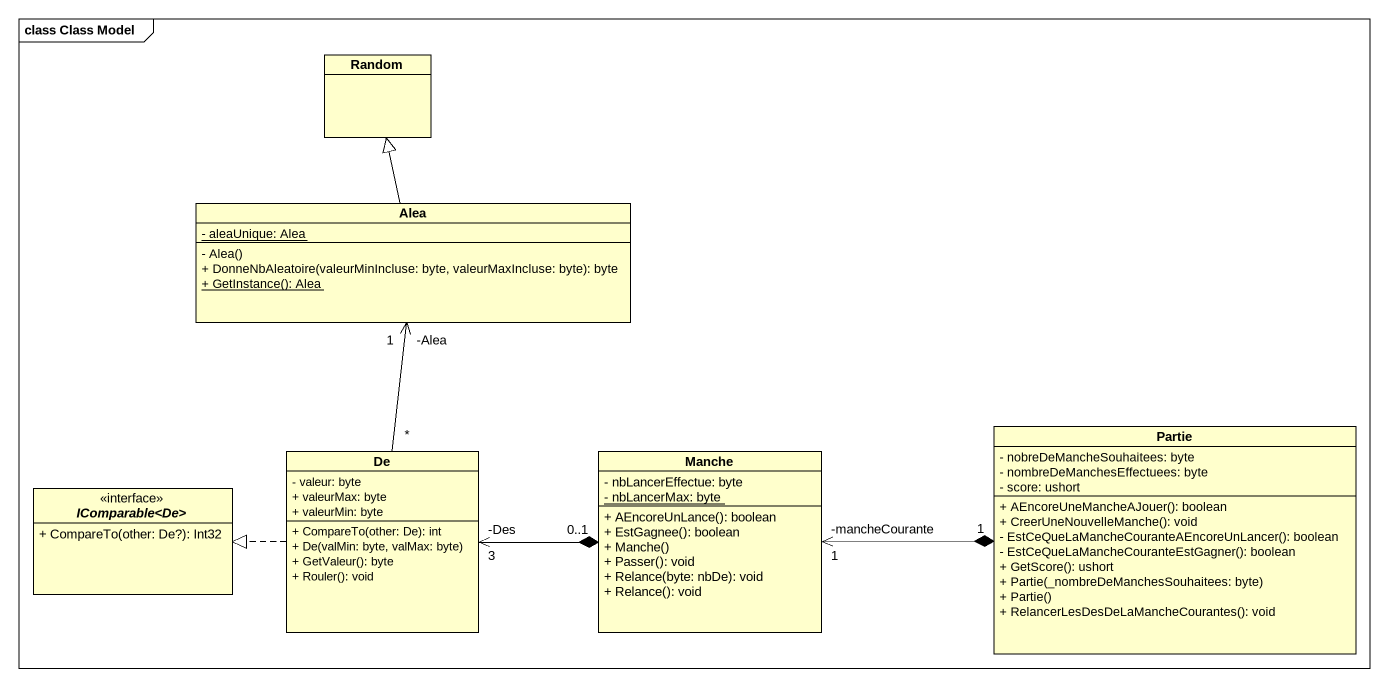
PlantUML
@startuml
mainframe class Class Model
hide circle
hide empty members
skinparam classAttributeIconSize 0
class Random
class Alea {
  {static} - aleaUnique: Alea
  - Alea()
  + DonneNbAleatoire(valeurMinIncluse: byte, valeurMaxIncluse: byte): byte
  {static} + GetInstance(): Alea
}
class Partie {
  - nobreDeMancheSouhaitees: byte
  - nombreDeManchesEffectuees: byte
  - score: ushort
  + AEncoreUneMancheAJouer(): boolean
  + CreerUneNouvelleManche(): void
  - EstCeQueLaMancheCouranteAEncoreUnLancer(): boolean
  - EstCeQueLaMancheCouranteEstGagner(): boolean
  + GetScore(): ushort
  + Partie(_nombreDeManchesSouhaitees: byte)
  + Partie()
  + RelancerLesDesDeLaMancheCourantes(): void
}
class De {
  - valeur: byte
  + valeurMax: byte
  + valeurMin: byte
  + CompareTo(other: De): int
  + De(valMin: byte, valMax: byte)
  + GetValeur(): byte
  + Rouler(): void
}
class Manche {
  - nbLancerEffectue: byte
  {static} - nbLancerMax: byte
  + AEncoreUnLance(): boolean
  + EstGagnee(): boolean
  + Manche()
  + Passer(): void
  + Relance(byte: nbDe): void
  + Relance(): void
}
interface "IComparable<De>" as IComparable_De <<interface>> {
  + CompareTo(other: De?): Int32
}
Alea -up-|> Random
De "*" -up-> "-Alea\n1" Alea
De "-Des\n3" <-right-* "0..1" Manche
De .left.|> IComparable_De
Manche "-mancheCourante\n1" <-right-* "1" Partie
@enduml
